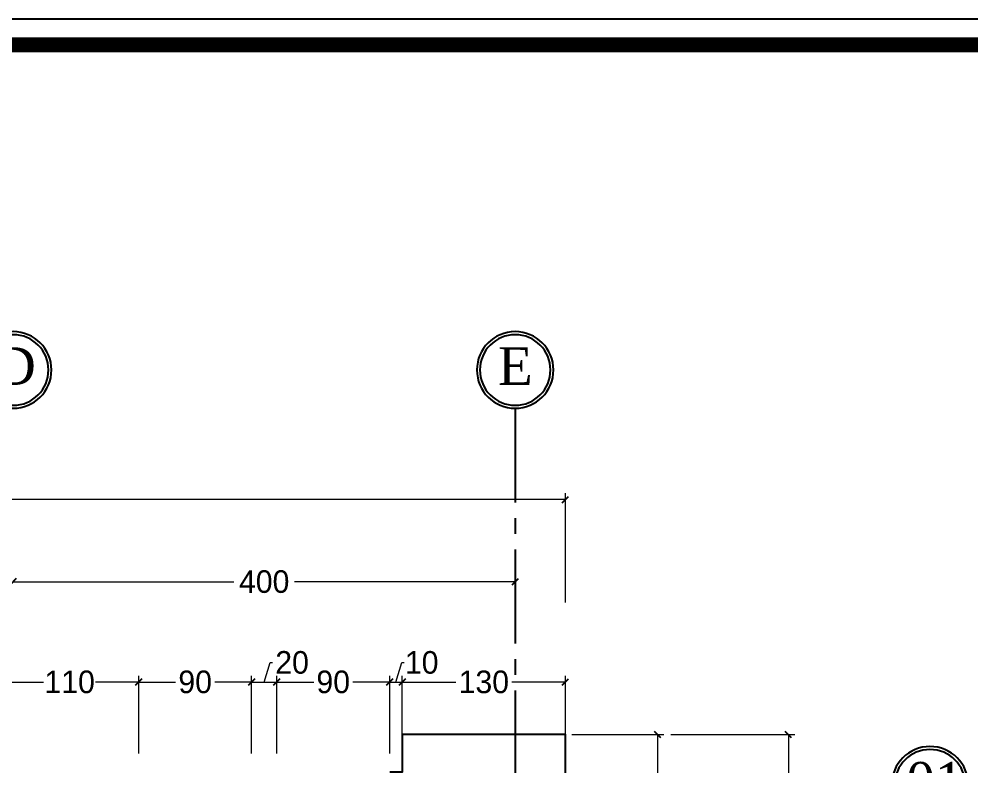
# Model space of a CAD drawing. Header units: centimetres. Extents: x 7997 to 116674, y 1017 to 13844.
# Drawn here: x 35022 to 35780, y 10177 to 10772 of the extents above; entities that cross this region are included whole.
import ezdxf
from ezdxf.enums import TextEntityAlignment as Align

# ---------------------------------------------------------------- set-up
doc = ezdxf.new("R2010")
doc.units = ezdxf.units.CM
doc.header["$LTSCALE"] = 200
doc.header["$PDMODE"] = 2
doc.linetypes.add('CENTER2', pattern=[1.125, 0.75, -0.125, 0.125, -0.125])
for name, color, linetype in [('$0$GRID', 9, 'Continuous'), ('$0$GRID @ 1', 9, 'Continuous'), ('AXIS', 9, 'CENTER2'), ('COL', 1, 'Continuous'), ('DIM', 11, 'Continuous')]:
    doc.layers.add(name, color=color, linetype=linetype)
doc.layers.add('HA', color=251, linetype='Continuous', lineweight=0)
doc.layers.add('WALL', color=3, linetype='Continuous', lineweight=25)
doc.styles.add('$0$GRID', font='times.ttf', dxfattribs={"height": 40})
doc.styles.add('T1', font='times.ttf')
doc.styles.add('T2', font='')
doc.styles.get('T2').set_extended_font_data('Elisia')
doc.dimstyles.new('NORMAL', dxfattribs={"dimtxt": 18, "dimasz": 5, "dimexe": 5, "dimexo": 5, "dimgap": 1, "dimtad": 0, "dimdec": 0, "dimdsep": 46, "dimtxsty": 'T2', "dimblk1": 'OBLIQUE', "dimblk2": 'OBLIQUE', "dimsah": 1, "dimcen": 0.09, "dimclrd": 4, "dimclre": 4, "dimclrt": 6, "dimadec": 0, "dimazin": 0, "dimtfac": 1, "dimtdec": 0, "dimtofl": 0, "dimtmove": 1, "dimatfit": 2, "dimldrblk": 'OPEN30', "dimfxl": 0, "dimtolj": 1, "dimtzin": 0, "dimlwd": 5, "dimlwe": 5, "dimarcsym": 0})

# ---------------------------------------------------------------- blocks, each defined once
blk = doc.blocks.new('_OBLIQUE')
at = {"color": 0, "linetype": 'ByBlock'}
blk.add_line((-0.5, -0.5), (0.5, 0.5), dxfattribs=at)
blk = doc.blocks.new('*D860')
at = {"layer": 'Defpoints', "color": 0, "transparency": 16777216}
for p in [(35117.08, 10243.89), (35007.08, 10182), (35117.08, 10182)]:
    blk.add_point(p, dxfattribs=at)
at = {"layer": 'DIM', "color": 4, "lineweight": 5, "transparency": 16777216}
for p, q in [((35007.08, 10187), (35007.08, 10248.89)), ((35117.08, 10187), (35117.08, 10248.89)), ((35007.08, 10243.89), (35041.37, 10243.89)), ((35117.08, 10243.89), (35082.8, 10243.89))]:
    blk.add_line(p, q, dxfattribs=at)
at = {"layer": 'DIM', "color": 4, "lineweight": 5, "transparency": 16777216, "xscale": 5, "yscale": 5, "zscale": 5, "rotation": 180}
blk.add_blockref('_OBLIQUE', (35007.08, 10243.89), dxfattribs=at)
at = {"layer": 'DIM', "color": 4, "lineweight": 5, "transparency": 16777216, "xscale": 5, "yscale": 5, "zscale": 5}
blk.add_blockref('_OBLIQUE', (35117.08, 10243.89), dxfattribs=at)
at = {"layer": 'DIM', "color": 6, "transparency": 16777216, "insert": (35062.08, 10243.89), "char_height": 18, "attachment_point": 5, "style": 'T2'}
blk.add_mtext('\\A1;110', dxfattribs=at)
blk = doc.blocks.new('_Open30')
at = {"color": 0, "linetype": 'ByBlock', "lineweight": -2}
for p, q in [((-1, 0.27), (0, 0)), ((0, 0), (-1, -0.27)), ((0, 0), (-1, 0))]:
    blk.add_line(p, q, dxfattribs=at)
blk = doc.blocks.new('*D861')
at = {"layer": 'Defpoints', "color": 0, "transparency": 16777216}
for p in [(35207.08, 10243.89), (35117.08, 10182), (35207.08, 10182)]:
    blk.add_point(p, dxfattribs=at)
at = {"layer": 'DIM', "color": 4, "lineweight": 5, "transparency": 16777216}
for p, q in [((35117.08, 10187), (35117.08, 10248.89)), ((35207.08, 10187), (35207.08, 10248.89)), ((35117.08, 10243.89), (35146.51, 10243.89)), ((35207.08, 10243.89), (35177.65, 10243.89))]:
    blk.add_line(p, q, dxfattribs=at)
at = {"layer": 'DIM', "color": 4, "lineweight": 5, "transparency": 16777216, "xscale": 5, "yscale": 5, "zscale": 5, "rotation": 180}
blk.add_blockref('_OBLIQUE', (35117.08, 10243.89), dxfattribs=at)
at = {"layer": 'DIM', "color": 4, "lineweight": 5, "transparency": 16777216, "xscale": 5, "yscale": 5, "zscale": 5}
blk.add_blockref('_OBLIQUE', (35207.08, 10243.89), dxfattribs=at)
at = {"layer": 'DIM', "color": 6, "transparency": 16777216, "insert": (35162.08, 10243.89), "char_height": 18, "attachment_point": 5, "style": 'T2'}
blk.add_mtext('\\A1;90', dxfattribs=at)
blk = doc.blocks.new('*D862')
at = {"layer": 'Defpoints', "color": 0, "transparency": 16777216}
for p in [(35227.08, 10243.89), (35207.08, 10182), (35227.08, 10182)]:
    blk.add_point(p, dxfattribs=at)
at = {"layer": 'DIM', "color": 4, "lineweight": 5, "transparency": 16777216}
for p, q in [((35217.08, 10243.89), (35221.73, 10259.39)), ((35221.73, 10259.39), (35223.73, 10259.39)), ((35207.08, 10187), (35207.08, 10248.89)), ((35227.08, 10187), (35227.08, 10248.89)), ((35207.08, 10243.89), (35227.08, 10243.89))]:
    blk.add_line(p, q, dxfattribs=at)
at = {"layer": 'DIM', "color": 4, "lineweight": 5, "transparency": 16777216, "xscale": 5, "yscale": 5, "zscale": 5, "rotation": 180}
blk.add_blockref('_OBLIQUE', (35207.08, 10243.89), dxfattribs=at)
at = {"layer": 'DIM', "color": 4, "lineweight": 5, "transparency": 16777216, "xscale": 5, "yscale": 5, "zscale": 5}
blk.add_blockref('_OBLIQUE', (35227.08, 10243.89), dxfattribs=at)
at = {"layer": 'DIM', "color": 6, "transparency": 16777216, "insert": (35239.3, 10259.39), "char_height": 18, "attachment_point": 5, "style": 'T2'}
blk.add_mtext('\\A1;20', dxfattribs=at)
blk = doc.blocks.new('*D863')
at = {"layer": 'Defpoints', "color": 0, "transparency": 16777216}
for p in [(35317.08, 10243.89), (35227.08, 10182), (35317.08, 10182)]:
    blk.add_point(p, dxfattribs=at)
at = {"layer": 'DIM', "color": 4, "lineweight": 5, "transparency": 16777216}
for p, q in [((35227.08, 10187), (35227.08, 10248.89)), ((35317.08, 10187), (35317.08, 10248.89)), ((35227.08, 10243.89), (35256.51, 10243.89)), ((35317.08, 10243.89), (35287.65, 10243.89))]:
    blk.add_line(p, q, dxfattribs=at)
at = {"layer": 'DIM', "color": 4, "lineweight": 5, "transparency": 16777216, "xscale": 5, "yscale": 5, "zscale": 5, "rotation": 180}
blk.add_blockref('_OBLIQUE', (35227.08, 10243.89), dxfattribs=at)
at = {"layer": 'DIM', "color": 4, "lineweight": 5, "transparency": 16777216, "xscale": 5, "yscale": 5, "zscale": 5}
blk.add_blockref('_OBLIQUE', (35317.08, 10243.89), dxfattribs=at)
at = {"layer": 'DIM', "color": 6, "transparency": 16777216, "insert": (35272.08, 10243.89), "char_height": 18, "attachment_point": 5, "style": 'T2'}
blk.add_mtext('\\A1;90', dxfattribs=at)
blk = doc.blocks.new('*D864')
at = {"layer": 'Defpoints', "color": 0, "transparency": 16777216}
for p in [(35457.08, 10243.89), (35327.08, 10212), (35457.08, 10192)]:
    blk.add_point(p, dxfattribs=at)
at = {"layer": 'DIM', "color": 4, "lineweight": 5, "transparency": 16777216}
for p, q in [((35327.08, 10217), (35327.08, 10248.89)), ((35457.08, 10197), (35457.08, 10248.89)), ((35327.08, 10243.89), (35369.65, 10243.89)), ((35457.08, 10243.89), (35414.51, 10243.89))]:
    blk.add_line(p, q, dxfattribs=at)
at = {"layer": 'DIM', "color": 4, "lineweight": 5, "transparency": 16777216, "xscale": 5, "yscale": 5, "zscale": 5, "rotation": 180}
blk.add_blockref('_OBLIQUE', (35327.08, 10243.89), dxfattribs=at)
at = {"layer": 'DIM', "color": 4, "lineweight": 5, "transparency": 16777216, "xscale": 5, "yscale": 5, "zscale": 5}
blk.add_blockref('_OBLIQUE', (35457.08, 10243.89), dxfattribs=at)
at = {"layer": 'DIM', "color": 6, "transparency": 16777216, "insert": (35392.08, 10243.89), "char_height": 18, "attachment_point": 5, "style": 'T2'}
blk.add_mtext('\\A1;130', dxfattribs=at)
blk = doc.blocks.new('*D865')
at = {"layer": 'Defpoints', "color": 0, "transparency": 16777216}
for p in [(35457.08, 10202), (35457.08, 10072), (35530.5, 10072)]:
    blk.add_point(p, dxfattribs=at)
at = {"layer": 'DIM', "color": 4, "lineweight": 5, "transparency": 16777216}
for p, q in [((35462.08, 10202), (35535.5, 10202)), ((35530.5, 10202), (35530.5, 10159.43)), ((35530.5, 10072), (35530.5, 10114.57)), ((35462.08, 10072), (35535.5, 10072))]:
    blk.add_line(p, q, dxfattribs=at)
at = {"layer": 'DIM', "color": 4, "lineweight": 5, "transparency": 16777216, "xscale": 5, "yscale": 5, "zscale": 5}
for p, rotation in [((35530.5, 10202), 90), ((35530.5, 10072), 270)]:
    blk.add_blockref('_OBLIQUE', p, dxfattribs=dict(at, rotation=rotation))
at = {"layer": 'DIM', "color": 6, "transparency": 16777216, "insert": (35530.5, 10137), "char_height": 18, "attachment_point": 5, "rotation": 90, "style": 'T2'}
blk.add_mtext('\\A1;130', dxfattribs=at)
blk = doc.blocks.new('*D1392')
at = {"layer": 'Defpoints', "color": 0, "linetype": 'Continuous', "transparency": 16777216}
for p in [(35327.08, 10243.89), (35317.08, 10182), (35327.08, 10182)]:
    blk.add_point(p, dxfattribs=at)
at = {"layer": 'DIM', "color": 4, "lineweight": 5, "transparency": 16777216}
for p, q in [((35322.08, 10243.89), (35326.73, 10259.39)), ((35326.73, 10259.39), (35328.73, 10259.39)), ((35317.08, 10187), (35317.08, 10248.89)), ((35327.08, 10187), (35327.08, 10248.89)), ((35317.08, 10243.89), (35327.08, 10243.89))]:
    blk.add_line(p, q, dxfattribs=at)
at = {"layer": 'DIM', "color": 4, "linetype": 'Continuous', "lineweight": 5, "transparency": 16777216, "xscale": 5, "yscale": 5, "zscale": 5, "rotation": 180}
blk.add_blockref('_OBLIQUE', (35317.08, 10243.89), dxfattribs=at)
at = {"layer": 'DIM', "color": 4, "linetype": 'Continuous', "lineweight": 5, "transparency": 16777216, "xscale": 5, "yscale": 5, "zscale": 5}
blk.add_blockref('_OBLIQUE', (35327.08, 10243.89), dxfattribs=at)
at = {"layer": 'DIM', "color": 6, "linetype": 'Continuous', "transparency": 16777216, "insert": (35342.59, 10259.39), "char_height": 18, "attachment_point": 5, "style": 'T2'}
blk.add_mtext('\\A1;10', dxfattribs=at)
blk = doc.blocks.new('02-GROUND FLOOR PLAN-selattin', base_point=(28755.36, 25545.28))
at = {"layer": 'WALL'}
blk.add_lwpolyline([(28725.36, 25040.28), (28725.36, 25435.28), (28755.36, 25435.28), (28755.36, 25565.28), (28625.36, 25565.28), (28625.36, 25535.28), (28615.36, 25535.28)], dxfattribs=at)
blk = doc.blocks.new('08-TITLE SHEET-selattin', base_point=(45714.8, -203081.4))
at = {"color": 0}
blk.add_lwpolyline([(51244.8, -203081.4), (45714.8, -203081.4), (45714.8, -206921.4), (51244.8, -206921.4)], close=True, dxfattribs=at)
at = {"color": 0, "linetype": 'ByBlock', "const_width": 17}
blk.add_lwpolyline([(45744.3, -206891.9), (51215.3, -206891.9), (51215.3, -203110.8), (45744.3, -203110.8)], close=True, dxfattribs=at)
at = {"layer": 'HA', "ltscale": 1.2}
blk.add_lwpolyline([(45714.8, -203081.4), (51244.8, -203081.4), (51244.8, -206921.4), (45714.8, -206921.4)], close=True, dxfattribs=at)
blk = doc.blocks.new('*D1682')
at = {"layer": 'Defpoints', "color": 0, "transparency": 16777216}
for p in [(37818.06, 7323.78), (38218.06, 7323.78), (38218.06, 7323.78)]:
    blk.add_point(p, dxfattribs=at)
at = {"layer": 'DIM', "color": 4, "lineweight": 5, "transparency": 16777216}
for p, q in [((37818.06, 7323.78), (37993.91, 7323.78)), ((38218.06, 7323.78), (38042.2, 7323.78))]:
    blk.add_line(p, q, dxfattribs=at)
at = {"layer": 'DIM', "color": 4, "lineweight": 5, "transparency": 16777216, "xscale": 5, "yscale": 5, "zscale": 5, "rotation": 180}
blk.add_blockref('_OBLIQUE', (37818.06, 7323.78), dxfattribs=at)
at = {"layer": 'DIM', "color": 4, "lineweight": 5, "transparency": 16777216, "xscale": 5, "yscale": 5, "zscale": 5}
blk.add_blockref('_OBLIQUE', (38218.06, 7323.78), dxfattribs=at)
at = {"layer": 'DIM', "color": 6, "transparency": 16777216, "insert": (38018.06, 7323.78), "char_height": 18, "attachment_point": 5, "style": 'T2'}
blk.add_mtext('\\A1;400', dxfattribs=at)
blk = doc.blocks.new('*D1699')
at = {"layer": 'Defpoints', "color": 0, "transparency": 16777216}
for p in [(38258.06, 7389.21), (37158.06, 7302.34), (38258.06, 7302.34)]:
    blk.add_point(p, dxfattribs=at)
at = {"layer": 'DIM', "color": 4, "lineweight": 5, "transparency": 16777216}
for p, q in [((37158.06, 7307.34), (37158.06, 7394.21)), ((37158.06, 7389.21), (37590.71, 7389.21)), ((38258.06, 7389.21), (37674.53, 7389.21)), ((38258.06, 7307.34), (38258.06, 7394.21))]:
    blk.add_line(p, q, dxfattribs=at)
at = {"layer": 'DIM', "color": 4, "lineweight": 5, "transparency": 16777216, "xscale": 5, "yscale": 5, "zscale": 5, "rotation": 180}
blk.add_blockref('_OBLIQUE', (37158.06, 7389.21), dxfattribs=at)
at = {"layer": 'DIM', "color": 4, "lineweight": 5, "transparency": 16777216, "xscale": 5, "yscale": 5, "zscale": 5}
blk.add_blockref('_OBLIQUE', (38258.06, 7389.21), dxfattribs=at)
at = {"layer": 'DIM', "color": 6, "transparency": 16777216, "insert": (37632.62, 7389.21), "char_height": 30, "attachment_point": 5, "style": 'T1'}
blk.add_mtext('\\A1;1100', dxfattribs=at)
blk = doc.blocks.new('*D1701')
at = {"layer": 'Defpoints', "color": 0, "transparency": 16777216}
for p in [(38337.09, 7202), (38435.75, 7202), (38337.09, 5657)]:
    blk.add_point(p, dxfattribs=at)
at = {"layer": 'DIM', "color": 4, "lineweight": 5, "transparency": 16777216}
for p, q in [((38342.09, 7202), (38440.75, 7202)), ((38435.75, 7202), (38435.75, 6470.74)), ((38435.75, 5657), (38435.75, 6388.26)), ((38342.09, 5657), (38440.75, 5657))]:
    blk.add_line(p, q, dxfattribs=at)
at = {"layer": 'DIM', "color": 4, "lineweight": 5, "transparency": 16777216, "xscale": 5, "yscale": 5, "zscale": 5}
for p, rotation in [((38435.75, 7202), 90), ((38435.75, 5657), 270)]:
    blk.add_blockref('_OBLIQUE', p, dxfattribs=dict(at, rotation=rotation))
at = {"layer": 'DIM', "color": 6, "transparency": 16777216, "insert": (38435.75, 6429.5), "char_height": 30, "attachment_point": 5, "rotation": 90, "style": 'T1'}
blk.add_mtext('\\A1;1545', dxfattribs=at)
blk = doc.blocks.new('*U1678')
at = {"layer": '$0$GRID', "linetype": 'ByBlock', "ltscale": 100}
for radius in [40.7, 37.5]:
    blk.add_circle((0, 0), radius, dxfattribs=at)
at = {"layer": '$0$GRID', "style": '$0$GRID'}
blk.add_attdef('A1', text='', height=40, dxfattribs=at).set_placement((0, 4.2), align=Align.MIDDLE_CENTER)
blk = doc.blocks.new('*U1728')
at = {"layer": '$0$GRID', "linetype": 'Continuous'}
ref = blk.add_blockref('*U1678', (37818.06, 7492.49), dxfattribs=dict(at, xscale=-0.75, yscale=0.75, zscale=0.75))
ref.add_attrib('A1', 'D', dxfattribs={"layer": '$0$GRID @ 1', "height": 30, "style": '$0$GRID'}).set_placement((37819.74, 7495.61), align=Align.MIDDLE_CENTER)
blk = doc.blocks.new('*U1729')
at = {"layer": '$0$GRID', "linetype": 'Continuous'}
ref = blk.add_blockref('*U1678', (38218.06, 7492.49), dxfattribs=dict(at, xscale=-0.75, yscale=0.75, zscale=0.75))
ref.add_attrib('A1', 'E', dxfattribs={"layer": '$0$GRID @ 1', "height": 30, "style": '$0$GRID'}).set_placement((38218.21, 7495.61), align=Align.MIDDLE_CENTER)
blk = doc.blocks.new('*U1730')
at = {"layer": '$0$GRID', "linetype": 'Continuous'}
ref = blk.add_blockref('*U1678', (38548.55, 7162), dxfattribs=dict(at, xscale=-0.75, yscale=0.75, zscale=0.75))
ref.add_attrib('A1', '01', dxfattribs={"layer": '$0$GRID @ 1', "height": 30, "style": '$0$GRID'}).set_placement((38552.35, 7165.12), align=Align.MIDDLE_CENTER)
blk = doc.blocks.new('09-GRID LINE PLAN-Essa', base_point=(37178.06, 7462))
at = {"layer": 'AXIS', "ltscale": 0.5}
blk.add_line((38218.06, 7462), (38218.06, 5332), dxfattribs=at)
at = {"layer": 'COL', "linetype": 'Continuous'}
for name in ['*U1728', '*U1729', '*U1730']:
    blk.add_blockref(name, (0, 0), dxfattribs=at)
at = {"layer": 'DIM'}
dim = blk.add_linear_dim(base=(38258.06, 7389.21), p1=(37158.06, 7302.34), p2=(38258.06, 7302.34), dimstyle='NORMAL', override={"dimtxt": 30, "dimtxsty": 'T1'}, dxfattribs=at)
dim.commit()
dim.dimension.update_dxf_attribs({"geometry": '*D1699', "text_midpoint": (37632.62, 7389.21), "dimtype": 128})
dim = blk.add_linear_dim(base=(38218.06, 7323.78), p1=(37818.06, 7323.78), p2=(38218.06, 7323.78), dimstyle='NORMAL', dxfattribs=at)
dim.commit()
dim.dimension.update_dxf_attribs({"geometry": '*D1682', "text_midpoint": (38018.06, 7323.78)})
dim = blk.add_linear_dim(base=(38435.75, 7202), p1=(38337.09, 5657), p2=(38337.09, 7202), angle=90, dimstyle='NORMAL', override={"dimtxt": 30, "dimtxsty": 'T1'}, dxfattribs=at)
dim.commit()
dim.dimension.update_dxf_attribs({"geometry": '*D1701', "text_midpoint": (38435.75, 6429.5)})

msp = doc.modelspace()

# ---------------------------------------------------------------- linework, layer by layer
at = {"linetype": 'Continuous'}
msp.add_lwpolyline([(33201.7025, 8084.0841), (37072.7025, 8084.0841), (37072.7025, 10772.0841), (33201.7025, 10772.0841)], close=True, dxfattribs=at)

# ---------------------------------------------------------------- dimensions: what is measured, and where the dimension line sits
at = {"layer": 'DIM'}
for base, p1, p2, picture, middle in [((35227.0822, 10243.8884), (35207.0822, 10182.002), (35227.0822, 10182.002), '*D862', (35224.7322, 10259.3884)), ((35117.0822, 10243.8884), (35007.0822, 10182.002), (35117.0822, 10182.002), '*D860', (35062.0822, 10243.8884)), ((35207.0822, 10243.8884), (35117.0822, 10182.002), (35207.0822, 10182.002), '*D861', (35162.0822, 10243.8884)), ((35317.0822, 10243.8884), (35227.0822, 10182.002), (35317.0822, 10182.002), '*D863', (35272.0822, 10243.8884)), ((35457.0822, 10243.8884), (35327.0822, 10212.002), (35457.0822, 10192.002), '*D864', (35392.0822, 10243.8884))]:
    dim = msp.add_linear_dim(base=base, p1=p1, p2=p2, dimstyle='NORMAL', dxfattribs=at)
    dim.commit()
    dim.dimension.update_dxf_attribs({"geometry": picture, "text_midpoint": middle})
at = {"layer": 'DIM', "linetype": 'Continuous'}
dim = msp.add_linear_dim(base=(35327.0822, 10243.8884), p1=(35317.0822, 10182.002), p2=(35327.0822, 10182.002), dimstyle='NORMAL', dxfattribs=at)
dim.commit()
dim.dimension.update_dxf_attribs({"geometry": '*D1392', "text_midpoint": (35329.7322, 10259.3884)})
at = {"layer": 'DIM'}
dim = msp.add_linear_dim(base=(35530.4971, 10072.002), p1=(35457.0822, 10202.002), p2=(35457.0822, 10072.002), angle=90, dimstyle='NORMAL', dxfattribs=at)
dim.commit()
dim.dimension.update_dxf_attribs({"geometry": '*D865', "text_midpoint": (35530.4971, 10137.002)})

# ---------------------------------------------------------------- next in the draw order: block references
at = {"layer": 'DIM', "linetype": 'Continuous'}
msp.add_blockref('02-GROUND FLOOR PLAN-selattin', (35457.0822, 10182.002), dxfattribs=at)

# ---------------------------------------------------------------- next in the draw order: block references
at = {"layer": 'COL', "linetype": 'Continuous'}
msp.add_blockref('09-GRID LINE PLAN-Essa', (34377.0822, 10462.002), dxfattribs=at)
at = {"layer": 'DIM', "color": 0, "linetype": 'Continuous', "xscale": 0.7000000000000026, "yscale": 0.7000000000000026, "zscale": 0.7000000000000026}
msp.add_blockref('08-TITLE SHEET-selattin', (33201.7025, 10772.0841), dxfattribs=at)

doc.saveas('drawing.dxf')
